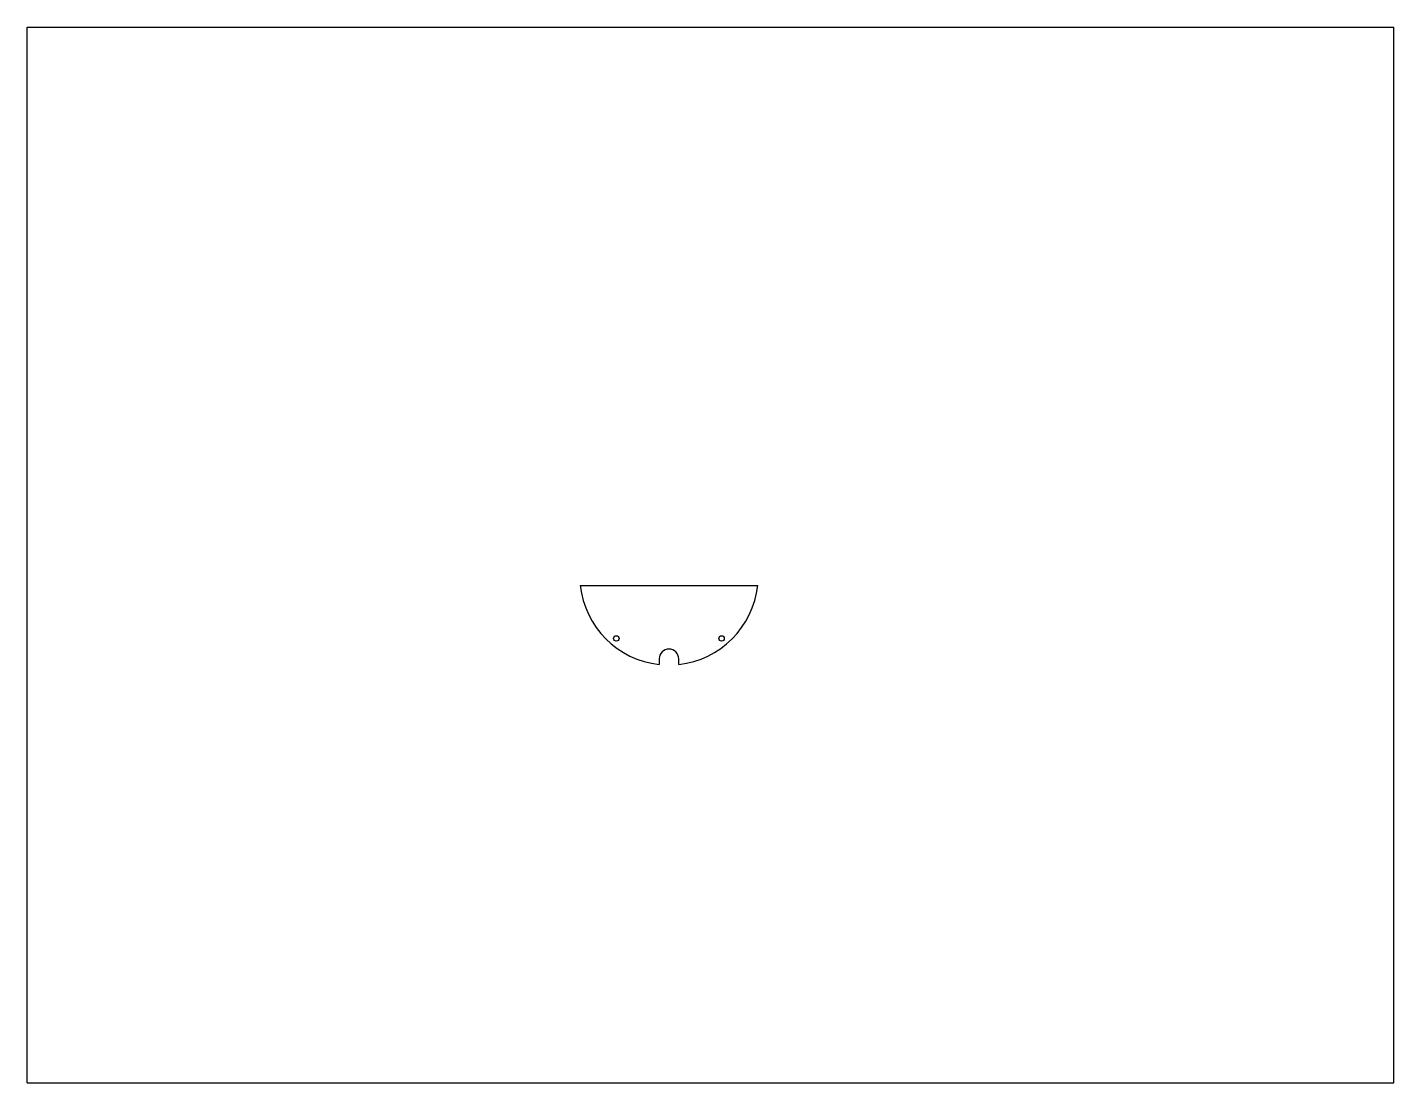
# Model space of a CAD drawing. Header units: millimetres. Extents: x 0 to 559, y 0 to 432.
import ezdxf

# ---------------------------------------------------------------- set-up
doc = ezdxf.new("R2010")
doc.units = ezdxf.units.MM
doc.header["$LTSCALE"] = 30.734
doc.layers.get('0').update_dxf_attribs({"linetype": 'CONTINUOUS'})
doc.layers.add('1__AXES', color=7, linetype='CONTINUOUS')

msp = doc.modelspace()

# ---------------------------------------------------------------- linework, layer by layer
at = {"color": 7, "linetype": 'CONTINUOUS'}
for p, q in [((0, 0), (0, 431.8)), ((0, 431.8), (558.8, 431.8)), ((558.8, 0), (558.8, 431.8)), ((226.14, 203.41), (298.7, 203.41)), ((258.42, 173.41), (258.42, 171.13)), ((266.42, 171.13), (266.42, 173.41)), ((0, 0), (558.8, 0))]:
    msp.add_line(p, q, dxfattribs=at)
for centre, radius, start, end in [((262.42, 207.41), 36.5, 186.2916, 263.7084), ((262.42, 207.41), 36.5, 276.2916, 353.7084), ((262.42, 173.41), 4, 0, 180)]:
    msp.add_arc(centre, radius, start, end, dxfattribs=at)
at = {"layer": '1__AXES', "color": 7, "linetype": 'CONTINUOUS'}
for centre in [(240.88, 181.75), (283.95, 181.75)]:
    msp.add_circle(centre, 1.1, dxfattribs=at)

doc.saveas('drawing.dxf')
